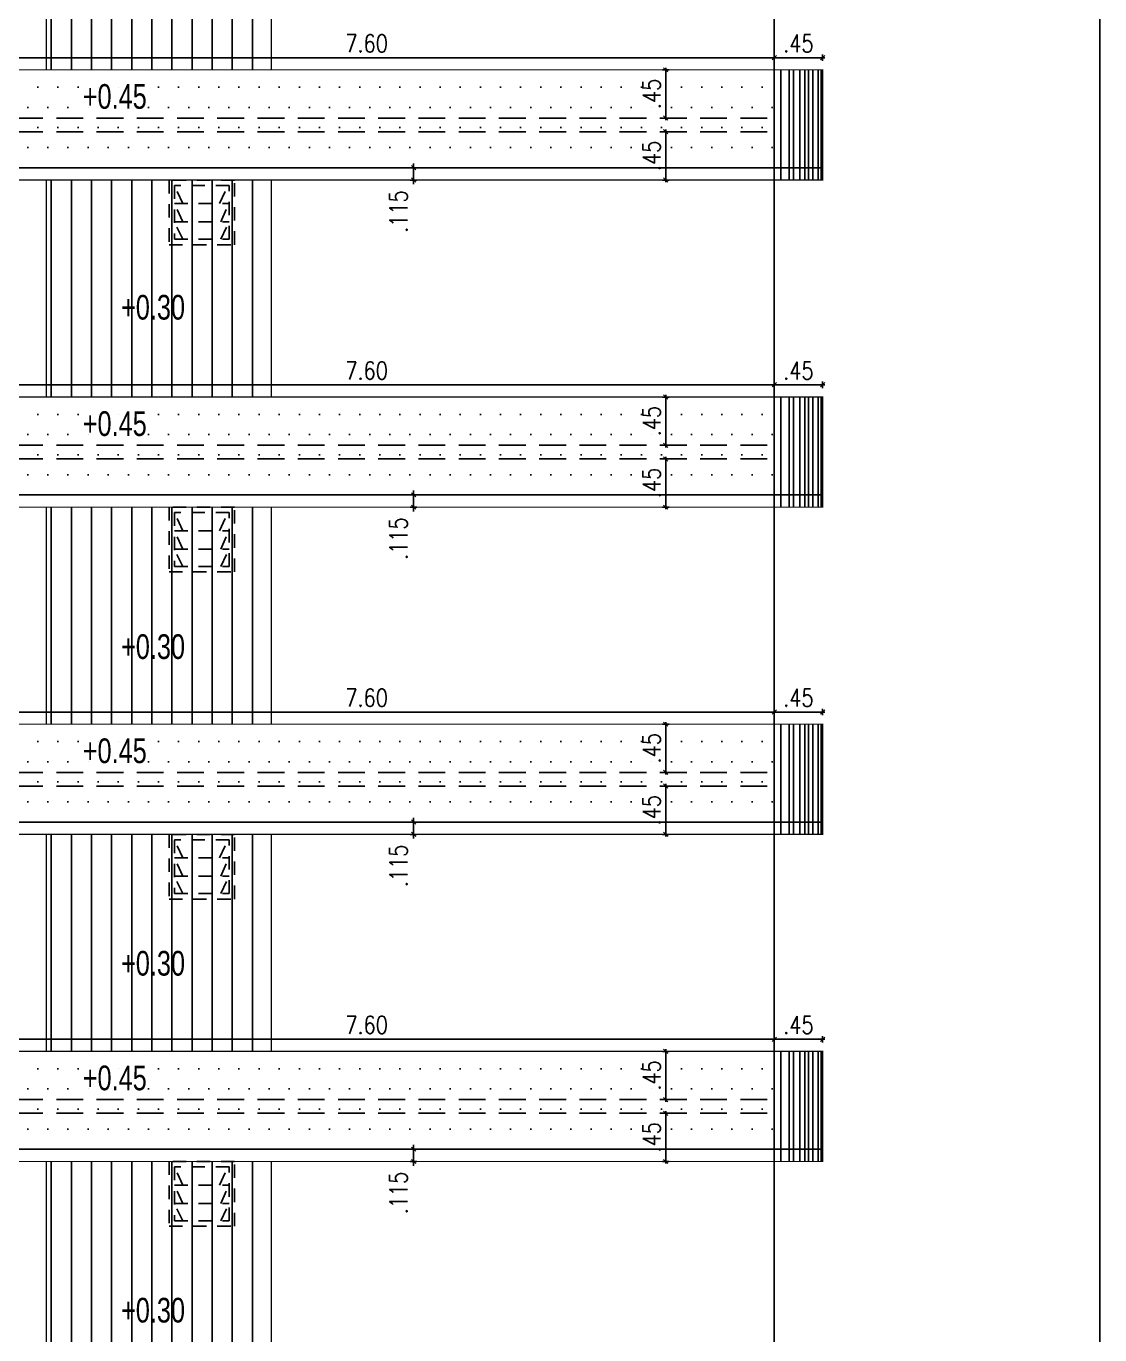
# Model space of a CAD drawing. Header units: inches. Extents: x 14331 to 14549, y 2557 to 2714.
# Drawn here: x 14526.4 to 14536.4, y 2663.99 to 2676.19 of the extents above; entities that cross this region are included whole.
import ezdxf
from ezdxf.enums import TextEntityAlignment as Align

# ---------------------------------------------------------------- set-up
doc = ezdxf.new("R2010")
doc.units = ezdxf.units.IN
doc.header["$LTSCALE"] = 0.25
doc.header["$MEASUREMENT"] = 0
doc.header["$PDMODE"] = 35
doc.linetypes.add('DASHEDX2', pattern=[1.5, 1, -0.5])
for name, color, linetype in [('ELE.PROJ.', 1, 'Continuous'), ('hatch', 251, 'Continuous'), ('proj-internal', 1, 'DASHEDX2'), ('wall', 7, 'Continuous'), ('WORK TEX', 6, 'Continuous'), ('WORKING DIM', 7, 'Continuous')]:
    doc.layers.add(name, color=color, linetype=linetype)
doc.styles.add('ARL', font='swisscl_0.ttf')
doc.styles.add('romans', font='romans.shx', dxfattribs={"width": 0.8})
doc.dimstyles.new('121', dxfattribs={"dimscale": 0.1, "dimtxt": 1.65, "dimasz": 0.2, "dimexe": 0.03125, "dimexo": 0.25, "dimgap": 0.5, "dimtad": 1, "dimzin": 4, "dimdsep": 46, "dimtxsty": 'romans', "dimblk1": 'MINITICK', "dimblk2": 'MINITICK', "dimsah": 1, "dimcen": 1, "dimse1": 1, "dimse2": 1, "dimclrd": 252, "dimclre": 256, "dimclrt": 7, "dimadec": 3, "dimazin": 0, "dimtfac": 0.8, "dimtix": 1, "dimtmove": 2, "dimatfit": 3, "dimfxl": 0, "dimtolj": 1, "dimtzin": 3, "dimarcsym": 0})

# ---------------------------------------------------------------- blocks, each defined once
blk = doc.blocks.new('MINITICK')
at = {"color": 7}
for p, q in [((1, 1), (-1, -1)), ((-1, 0), (1, 0)), ((0, -1.5), (0, 1.5))]:
    blk.add_line(p, q, dxfattribs=at)
blk = doc.blocks.new('*D1837')
at = {"layer": 'Defpoints', "color": 0, "transparency": 16777216}
for p in [(14533.371, 2666.75), (14533.371, 2666.641), (14533.821, 2666.641)]:
    blk.add_point(p, dxfattribs=at)
at = {"layer": 'WORKING DIM', "color": 252, "lineweight": -2, "transparency": 16777216}
blk.add_line((14533.801, 2666.75), (14533.391, 2666.75), dxfattribs=at)
at = {"layer": 'WORKING DIM', "color": 252, "lineweight": -2, "transparency": 16777216, "xscale": 0.02, "yscale": 0.02, "zscale": 0.02, "rotation": 180}
blk.add_blockref('MINITICK', (14533.371, 2666.75), dxfattribs=at)
at = {"layer": 'WORKING DIM', "color": 252, "lineweight": -2, "transparency": 16777216, "xscale": 0.02, "yscale": 0.02, "zscale": 0.02}
blk.add_blockref('MINITICK', (14533.821, 2666.75), dxfattribs=at)
at = {"layer": 'WORKING DIM', "color": 7, "transparency": 16777216, "insert": (14533.596, 2666.883), "char_height": 0.165, "attachment_point": 5, "style": 'romans'}
blk.add_mtext('\\A1;.45', dxfattribs=at)
blk = doc.blocks.new('*D1850')
at = {"layer": 'Defpoints', "color": 0, "transparency": 16777216}
for p in [(14532.231, 2666.637), (14532.231, 2666.187), (14532.36, 2666.187)]:
    blk.add_point(p, dxfattribs=at)
at = {"layer": 'WORKING DIM', "color": 252, "lineweight": -2, "transparency": 16777216}
blk.add_line((14532.36, 2666.617), (14532.36, 2666.207), dxfattribs=at)
at = {"layer": 'WORKING DIM', "color": 252, "lineweight": -2, "transparency": 16777216, "xscale": 0.02, "yscale": 0.02, "zscale": 0.02}
for p, rotation in [((14532.36, 2666.637), 90), ((14532.36, 2666.187), 270)]:
    blk.add_blockref('MINITICK', p, dxfattribs=dict(at, rotation=rotation))
at = {"layer": 'WORKING DIM', "color": 7, "transparency": 16777216, "insert": (14532.228, 2666.412), "char_height": 0.165, "attachment_point": 5, "rotation": 90, "style": 'romans'}
blk.add_mtext('\\A1;.45', dxfattribs=at)
blk = doc.blocks.new('*D1851')
at = {"layer": 'Defpoints', "color": 0, "transparency": 16777216}
for p in [(14532.51, 2666.06), (14532.36, 2665.61), (14532.51, 2665.61)]:
    blk.add_point(p, dxfattribs=at)
at = {"layer": 'WORKING DIM', "color": 252, "lineweight": -2, "transparency": 16777216}
blk.add_line((14532.36, 2666.04), (14532.36, 2665.63), dxfattribs=at)
at = {"layer": 'WORKING DIM', "color": 252, "lineweight": -2, "transparency": 16777216, "xscale": 0.02, "yscale": 0.02, "zscale": 0.02}
for p, rotation in [((14532.36, 2666.06), 90), ((14532.36, 2665.61), 270)]:
    blk.add_blockref('MINITICK', p, dxfattribs=dict(at, rotation=rotation))
at = {"layer": 'WORKING DIM', "color": 7, "transparency": 16777216, "insert": (14532.228, 2665.835), "char_height": 0.165, "attachment_point": 5, "rotation": 90, "style": 'romans'}
blk.add_mtext('\\A1;.45', dxfattribs=at)
blk = doc.blocks.new('*D1840')
at = {"layer": 'Defpoints', "color": 0, "transparency": 16777216}
for p in [(14530.009, 2665.725), (14530.209, 2665.725), (14530.209, 2665.61)]:
    blk.add_point(p, dxfattribs=at)
at = {"layer": 'WORKING DIM', "color": 252, "lineweight": -2, "transparency": 16777216}
for p, q in [((14530.009, 2665.745), (14530.009, 2665.765)), ((14530.009, 2665.61), (14530.009, 2665.725)), ((14530.009, 2665.59), (14530.009, 2665.57))]:
    blk.add_line(p, q, dxfattribs=at)
at = {"layer": 'WORKING DIM', "color": 252, "lineweight": -2, "transparency": 16777216, "xscale": 0.02, "yscale": 0.02, "zscale": 0.02}
for p, rotation in [((14530.009, 2665.725), 270), ((14530.009, 2665.61), 90)]:
    blk.add_blockref('MINITICK', p, dxfattribs=dict(at, rotation=rotation))
at = {"layer": 'WORKING DIM', "color": 7, "transparency": 16777216, "insert": (14529.869, 2665.316), "char_height": 0.165, "attachment_point": 5, "rotation": 90, "style": 'romans'}
blk.add_mtext('\\A1;.115', dxfattribs=at)
blk = doc.blocks.new('*D1852')
at = {"layer": 'Defpoints', "color": 0, "transparency": 16777216}
for p in [(14533.371, 2669.8), (14533.371, 2669.691), (14533.821, 2669.691)]:
    blk.add_point(p, dxfattribs=at)
at = {"layer": 'WORKING DIM', "color": 252, "lineweight": -2, "transparency": 16777216}
blk.add_line((14533.801, 2669.8), (14533.391, 2669.8), dxfattribs=at)
at = {"layer": 'WORKING DIM', "color": 252, "lineweight": -2, "transparency": 16777216, "xscale": 0.02, "yscale": 0.02, "zscale": 0.02, "rotation": 180}
blk.add_blockref('MINITICK', (14533.371, 2669.8), dxfattribs=at)
at = {"layer": 'WORKING DIM', "color": 252, "lineweight": -2, "transparency": 16777216, "xscale": 0.02, "yscale": 0.02, "zscale": 0.02}
blk.add_blockref('MINITICK', (14533.821, 2669.8), dxfattribs=at)
at = {"layer": 'WORKING DIM', "color": 7, "transparency": 16777216, "insert": (14533.596, 2669.933), "char_height": 0.165, "attachment_point": 5, "style": 'romans'}
blk.add_mtext('\\A1;.45', dxfattribs=at)
blk = doc.blocks.new('*D1865')
at = {"layer": 'Defpoints', "color": 0, "transparency": 16777216}
for p in [(14532.231, 2669.687), (14532.231, 2669.237), (14532.36, 2669.237)]:
    blk.add_point(p, dxfattribs=at)
at = {"layer": 'WORKING DIM', "color": 252, "lineweight": -2, "transparency": 16777216}
blk.add_line((14532.36, 2669.667), (14532.36, 2669.257), dxfattribs=at)
at = {"layer": 'WORKING DIM', "color": 252, "lineweight": -2, "transparency": 16777216, "xscale": 0.02, "yscale": 0.02, "zscale": 0.02}
for p, rotation in [((14532.36, 2669.687), 90), ((14532.36, 2669.237), 270)]:
    blk.add_blockref('MINITICK', p, dxfattribs=dict(at, rotation=rotation))
at = {"layer": 'WORKING DIM', "color": 7, "transparency": 16777216, "insert": (14532.228, 2669.462), "char_height": 0.165, "attachment_point": 5, "rotation": 90, "style": 'romans'}
blk.add_mtext('\\A1;.45', dxfattribs=at)
blk = doc.blocks.new('*D1866')
at = {"layer": 'Defpoints', "color": 0, "transparency": 16777216}
for p in [(14532.51, 2669.11), (14532.36, 2668.66), (14532.51, 2668.66)]:
    blk.add_point(p, dxfattribs=at)
at = {"layer": 'WORKING DIM', "color": 252, "lineweight": -2, "transparency": 16777216}
blk.add_line((14532.36, 2669.09), (14532.36, 2668.68), dxfattribs=at)
at = {"layer": 'WORKING DIM', "color": 252, "lineweight": -2, "transparency": 16777216, "xscale": 0.02, "yscale": 0.02, "zscale": 0.02}
for p, rotation in [((14532.36, 2669.11), 90), ((14532.36, 2668.66), 270)]:
    blk.add_blockref('MINITICK', p, dxfattribs=dict(at, rotation=rotation))
at = {"layer": 'WORKING DIM', "color": 7, "transparency": 16777216, "insert": (14532.228, 2668.885), "char_height": 0.165, "attachment_point": 5, "rotation": 90, "style": 'romans'}
blk.add_mtext('\\A1;.45', dxfattribs=at)
blk = doc.blocks.new('*D1855')
at = {"layer": 'Defpoints', "color": 0, "transparency": 16777216}
for p in [(14530.009, 2668.775), (14530.209, 2668.775), (14530.209, 2668.66)]:
    blk.add_point(p, dxfattribs=at)
at = {"layer": 'WORKING DIM', "color": 252, "lineweight": -2, "transparency": 16777216}
for p, q in [((14530.009, 2668.795), (14530.009, 2668.815)), ((14530.009, 2668.66), (14530.009, 2668.775)), ((14530.009, 2668.64), (14530.009, 2668.62))]:
    blk.add_line(p, q, dxfattribs=at)
at = {"layer": 'WORKING DIM', "color": 252, "lineweight": -2, "transparency": 16777216, "xscale": 0.02, "yscale": 0.02, "zscale": 0.02}
for p, rotation in [((14530.009, 2668.775), 270), ((14530.009, 2668.66), 90)]:
    blk.add_blockref('MINITICK', p, dxfattribs=dict(at, rotation=rotation))
at = {"layer": 'WORKING DIM', "color": 7, "transparency": 16777216, "insert": (14529.869, 2668.366), "char_height": 0.165, "attachment_point": 5, "rotation": 90, "style": 'romans'}
blk.add_mtext('\\A1;.115', dxfattribs=at)
blk = doc.blocks.new('*D1867')
at = {"layer": 'Defpoints', "color": 0, "transparency": 16777216}
for p in [(14533.371, 2672.851), (14533.371, 2672.741), (14533.821, 2672.741)]:
    blk.add_point(p, dxfattribs=at)
at = {"layer": 'WORKING DIM', "color": 252, "lineweight": -2, "transparency": 16777216}
blk.add_line((14533.801, 2672.851), (14533.391, 2672.851), dxfattribs=at)
at = {"layer": 'WORKING DIM', "color": 252, "lineweight": -2, "transparency": 16777216, "xscale": 0.02, "yscale": 0.02, "zscale": 0.02, "rotation": 180}
blk.add_blockref('MINITICK', (14533.371, 2672.851), dxfattribs=at)
at = {"layer": 'WORKING DIM', "color": 252, "lineweight": -2, "transparency": 16777216, "xscale": 0.02, "yscale": 0.02, "zscale": 0.02}
blk.add_blockref('MINITICK', (14533.821, 2672.851), dxfattribs=at)
at = {"layer": 'WORKING DIM', "color": 7, "transparency": 16777216, "insert": (14533.596, 2672.983), "char_height": 0.165, "attachment_point": 5, "style": 'romans'}
blk.add_mtext('\\A1;.45', dxfattribs=at)
blk = doc.blocks.new('*D1880')
at = {"layer": 'Defpoints', "color": 0, "transparency": 16777216}
for p in [(14532.231, 2672.737), (14532.231, 2672.287), (14532.36, 2672.287)]:
    blk.add_point(p, dxfattribs=at)
at = {"layer": 'WORKING DIM', "color": 252, "lineweight": -2, "transparency": 16777216}
blk.add_line((14532.36, 2672.717), (14532.36, 2672.307), dxfattribs=at)
at = {"layer": 'WORKING DIM', "color": 252, "lineweight": -2, "transparency": 16777216, "xscale": 0.02, "yscale": 0.02, "zscale": 0.02}
for p, rotation in [((14532.36, 2672.737), 90), ((14532.36, 2672.287), 270)]:
    blk.add_blockref('MINITICK', p, dxfattribs=dict(at, rotation=rotation))
at = {"layer": 'WORKING DIM', "color": 7, "transparency": 16777216, "insert": (14532.228, 2672.512), "char_height": 0.165, "attachment_point": 5, "rotation": 90, "style": 'romans'}
blk.add_mtext('\\A1;.45', dxfattribs=at)
blk = doc.blocks.new('*D1881')
at = {"layer": 'Defpoints', "color": 0, "transparency": 16777216}
for p in [(14532.51, 2672.16), (14532.36, 2671.71), (14532.51, 2671.71)]:
    blk.add_point(p, dxfattribs=at)
at = {"layer": 'WORKING DIM', "color": 252, "lineweight": -2, "transparency": 16777216}
blk.add_line((14532.36, 2672.14), (14532.36, 2671.73), dxfattribs=at)
at = {"layer": 'WORKING DIM', "color": 252, "lineweight": -2, "transparency": 16777216, "xscale": 0.02, "yscale": 0.02, "zscale": 0.02}
for p, rotation in [((14532.36, 2672.16), 90), ((14532.36, 2671.71), 270)]:
    blk.add_blockref('MINITICK', p, dxfattribs=dict(at, rotation=rotation))
at = {"layer": 'WORKING DIM', "color": 7, "transparency": 16777216, "insert": (14532.228, 2671.935), "char_height": 0.165, "attachment_point": 5, "rotation": 90, "style": 'romans'}
blk.add_mtext('\\A1;.45', dxfattribs=at)
blk = doc.blocks.new('*D1870')
at = {"layer": 'Defpoints', "color": 0, "transparency": 16777216}
for p in [(14530.009, 2671.825), (14530.209, 2671.825), (14530.209, 2671.71)]:
    blk.add_point(p, dxfattribs=at)
at = {"layer": 'WORKING DIM', "color": 252, "lineweight": -2, "transparency": 16777216}
for p, q in [((14530.009, 2671.845), (14530.009, 2671.865)), ((14530.009, 2671.71), (14530.009, 2671.825)), ((14530.009, 2671.69), (14530.009, 2671.67))]:
    blk.add_line(p, q, dxfattribs=at)
at = {"layer": 'WORKING DIM', "color": 252, "lineweight": -2, "transparency": 16777216, "xscale": 0.02, "yscale": 0.02, "zscale": 0.02}
for p, rotation in [((14530.009, 2671.825), 270), ((14530.009, 2671.71), 90)]:
    blk.add_blockref('MINITICK', p, dxfattribs=dict(at, rotation=rotation))
at = {"layer": 'WORKING DIM', "color": 7, "transparency": 16777216, "insert": (14529.869, 2671.416), "char_height": 0.165, "attachment_point": 5, "rotation": 90, "style": 'romans'}
blk.add_mtext('\\A1;.115', dxfattribs=at)
blk = doc.blocks.new('*D1882')
at = {"layer": 'Defpoints', "color": 0, "transparency": 16777216}
for p in [(14533.371, 2675.9), (14533.371, 2675.791), (14533.821, 2675.791)]:
    blk.add_point(p, dxfattribs=at)
at = {"layer": 'WORKING DIM', "color": 252, "lineweight": -2, "transparency": 16777216}
blk.add_line((14533.801, 2675.9), (14533.391, 2675.9), dxfattribs=at)
at = {"layer": 'WORKING DIM', "color": 252, "lineweight": -2, "transparency": 16777216, "xscale": 0.02, "yscale": 0.02, "zscale": 0.02, "rotation": 180}
blk.add_blockref('MINITICK', (14533.371, 2675.9), dxfattribs=at)
at = {"layer": 'WORKING DIM', "color": 252, "lineweight": -2, "transparency": 16777216, "xscale": 0.02, "yscale": 0.02, "zscale": 0.02}
blk.add_blockref('MINITICK', (14533.821, 2675.9), dxfattribs=at)
at = {"layer": 'WORKING DIM', "color": 7, "transparency": 16777216, "insert": (14533.596, 2676.033), "char_height": 0.165, "attachment_point": 5, "style": 'romans'}
blk.add_mtext('\\A1;.45', dxfattribs=at)
blk = doc.blocks.new('*D1895')
at = {"layer": 'Defpoints', "color": 0, "transparency": 16777216}
for p in [(14532.231, 2675.787), (14532.231, 2675.337), (14532.36, 2675.337)]:
    blk.add_point(p, dxfattribs=at)
at = {"layer": 'WORKING DIM', "color": 252, "lineweight": -2, "transparency": 16777216}
blk.add_line((14532.36, 2675.767), (14532.36, 2675.357), dxfattribs=at)
at = {"layer": 'WORKING DIM', "color": 252, "lineweight": -2, "transparency": 16777216, "xscale": 0.02, "yscale": 0.02, "zscale": 0.02}
for p, rotation in [((14532.36, 2675.787), 90), ((14532.36, 2675.337), 270)]:
    blk.add_blockref('MINITICK', p, dxfattribs=dict(at, rotation=rotation))
at = {"layer": 'WORKING DIM', "color": 7, "transparency": 16777216, "insert": (14532.228, 2675.562), "char_height": 0.165, "attachment_point": 5, "rotation": 90, "style": 'romans'}
blk.add_mtext('\\A1;.45', dxfattribs=at)
blk = doc.blocks.new('*D1896')
at = {"layer": 'Defpoints', "color": 0, "transparency": 16777216}
for p in [(14532.51, 2675.21), (14532.36, 2674.76), (14532.51, 2674.76)]:
    blk.add_point(p, dxfattribs=at)
at = {"layer": 'WORKING DIM', "color": 252, "lineweight": -2, "transparency": 16777216}
blk.add_line((14532.36, 2675.19), (14532.36, 2674.78), dxfattribs=at)
at = {"layer": 'WORKING DIM', "color": 252, "lineweight": -2, "transparency": 16777216, "xscale": 0.02, "yscale": 0.02, "zscale": 0.02}
for p, rotation in [((14532.36, 2675.21), 90), ((14532.36, 2674.76), 270)]:
    blk.add_blockref('MINITICK', p, dxfattribs=dict(at, rotation=rotation))
at = {"layer": 'WORKING DIM', "color": 7, "transparency": 16777216, "insert": (14532.228, 2674.985), "char_height": 0.165, "attachment_point": 5, "rotation": 90, "style": 'romans'}
blk.add_mtext('\\A1;.45', dxfattribs=at)
blk = doc.blocks.new('*D1885')
at = {"layer": 'Defpoints', "color": 0, "transparency": 16777216}
for p in [(14530.009, 2674.875), (14530.209, 2674.875), (14530.209, 2674.76)]:
    blk.add_point(p, dxfattribs=at)
at = {"layer": 'WORKING DIM', "color": 252, "lineweight": -2, "transparency": 16777216}
for p, q in [((14530.009, 2674.895), (14530.009, 2674.915)), ((14530.009, 2674.76), (14530.009, 2674.875)), ((14530.009, 2674.74), (14530.009, 2674.72))]:
    blk.add_line(p, q, dxfattribs=at)
at = {"layer": 'WORKING DIM', "color": 252, "lineweight": -2, "transparency": 16777216, "xscale": 0.02, "yscale": 0.02, "zscale": 0.02}
for p, rotation in [((14530.009, 2674.875), 270), ((14530.009, 2674.76), 90)]:
    blk.add_blockref('MINITICK', p, dxfattribs=dict(at, rotation=rotation))
at = {"layer": 'WORKING DIM', "color": 7, "transparency": 16777216, "insert": (14529.869, 2674.466), "char_height": 0.165, "attachment_point": 5, "rotation": 90, "style": 'romans'}
blk.add_mtext('\\A1;.115', dxfattribs=at)
blk = doc.blocks.new('*D1991')
at = {"layer": 'Defpoints', "color": 0, "transparency": 16777216}
for p in [(14533.371, 2666.75), (14525.774, 2666.637), (14533.371, 2666.601)]:
    blk.add_point(p, dxfattribs=at)
at = {"layer": 'WORKING DIM', "color": 252, "lineweight": -2, "transparency": 16777216}
blk.add_line((14525.794, 2666.75), (14533.351, 2666.75), dxfattribs=at)
at = {"layer": 'WORKING DIM', "color": 252, "lineweight": -2, "transparency": 16777216, "xscale": 0.02, "yscale": 0.02, "zscale": 0.02, "rotation": 180}
blk.add_blockref('MINITICK', (14525.774, 2666.75), dxfattribs=at)
at = {"layer": 'WORKING DIM', "color": 252, "lineweight": -2, "transparency": 16777216, "xscale": 0.02, "yscale": 0.02, "zscale": 0.02}
blk.add_blockref('MINITICK', (14533.371, 2666.75), dxfattribs=at)
at = {"layer": 'WORKING DIM', "color": 7, "transparency": 16777216, "insert": (14529.572, 2666.883), "char_height": 0.165, "attachment_point": 5, "style": 'romans'}
blk.add_mtext('\\A1;7.60', dxfattribs=at)
blk = doc.blocks.new('*D1993')
at = {"layer": 'Defpoints', "color": 0, "transparency": 16777216}
for p in [(14533.371, 2669.8), (14525.774, 2669.687), (14533.371, 2669.651)]:
    blk.add_point(p, dxfattribs=at)
at = {"layer": 'WORKING DIM', "color": 252, "lineweight": -2, "transparency": 16777216}
blk.add_line((14525.794, 2669.8), (14533.351, 2669.8), dxfattribs=at)
at = {"layer": 'WORKING DIM', "color": 252, "lineweight": -2, "transparency": 16777216, "xscale": 0.02, "yscale": 0.02, "zscale": 0.02, "rotation": 180}
blk.add_blockref('MINITICK', (14525.774, 2669.8), dxfattribs=at)
at = {"layer": 'WORKING DIM', "color": 252, "lineweight": -2, "transparency": 16777216, "xscale": 0.02, "yscale": 0.02, "zscale": 0.02}
blk.add_blockref('MINITICK', (14533.371, 2669.8), dxfattribs=at)
at = {"layer": 'WORKING DIM', "color": 7, "transparency": 16777216, "insert": (14529.572, 2669.933), "char_height": 0.165, "attachment_point": 5, "style": 'romans'}
blk.add_mtext('\\A1;7.60', dxfattribs=at)
blk = doc.blocks.new('*D1995')
at = {"layer": 'Defpoints', "color": 0, "transparency": 16777216}
for p in [(14533.371, 2672.851), (14525.774, 2672.737), (14533.371, 2672.701)]:
    blk.add_point(p, dxfattribs=at)
at = {"layer": 'WORKING DIM', "color": 252, "lineweight": -2, "transparency": 16777216}
blk.add_line((14525.794, 2672.851), (14533.351, 2672.851), dxfattribs=at)
at = {"layer": 'WORKING DIM', "color": 252, "lineweight": -2, "transparency": 16777216, "xscale": 0.02, "yscale": 0.02, "zscale": 0.02, "rotation": 180}
blk.add_blockref('MINITICK', (14525.774, 2672.851), dxfattribs=at)
at = {"layer": 'WORKING DIM', "color": 252, "lineweight": -2, "transparency": 16777216, "xscale": 0.02, "yscale": 0.02, "zscale": 0.02}
blk.add_blockref('MINITICK', (14533.371, 2672.851), dxfattribs=at)
at = {"layer": 'WORKING DIM', "color": 7, "transparency": 16777216, "insert": (14529.572, 2672.983), "char_height": 0.165, "attachment_point": 5, "style": 'romans'}
blk.add_mtext('\\A1;7.60', dxfattribs=at)
blk = doc.blocks.new('*D1997')
at = {"layer": 'Defpoints', "color": 0, "transparency": 16777216}
for p in [(14533.371, 2675.9), (14525.774, 2675.787), (14533.371, 2675.751)]:
    blk.add_point(p, dxfattribs=at)
at = {"layer": 'WORKING DIM', "color": 252, "lineweight": -2, "transparency": 16777216}
blk.add_line((14525.794, 2675.9), (14533.351, 2675.9), dxfattribs=at)
at = {"layer": 'WORKING DIM', "color": 252, "lineweight": -2, "transparency": 16777216, "xscale": 0.02, "yscale": 0.02, "zscale": 0.02, "rotation": 180}
blk.add_blockref('MINITICK', (14525.774, 2675.9), dxfattribs=at)
at = {"layer": 'WORKING DIM', "color": 252, "lineweight": -2, "transparency": 16777216, "xscale": 0.02, "yscale": 0.02, "zscale": 0.02}
blk.add_blockref('MINITICK', (14533.371, 2675.9), dxfattribs=at)
at = {"layer": 'WORKING DIM', "color": 7, "transparency": 16777216, "insert": (14529.572, 2676.033), "char_height": 0.165, "attachment_point": 5, "style": 'romans'}
blk.add_mtext('\\A1;7.60', dxfattribs=at)

msp = doc.modelspace()

# ---------------------------------------------------------------- hatches: boundary and pattern name
at = {"layer": 'hatch'}
h = msp.add_hatch(dxfattribs=at)
h.set_pattern_fill('ANSI31', color=36, scale=1.5, angle=45)
h.set_pattern_definition([(90, (-312.30509, 38.62428), (-0.1875, 3e-17), [])])
h.paths.add_polyline_path([(14528.683, 2677.81), (14526.587, 2677.81), (14526.587, 2675.787), (14528.683, 2675.787)])
at = {"layer": 'hatch', "true_color": 0xc7b399}
h = msp.add_hatch(dxfattribs=at)
h.set_pattern_fill('DOTS', color=253, scale=3)
h.set_pattern_definition([(0, (-367.5554, 38.62428), (0.09375, 0.1875), [0, -0.1875])])
h.paths.add_polyline_path([(14533.371, 2675.787), (14525.774, 2675.787), (14519.041, 2675.337), (14519.041, 2674.76), (14533.371, 2674.76)])
at = {"layer": 'hatch'}
h = msp.add_hatch(dxfattribs=at)
h.set_pattern_fill('ANSI31', color=36, scale=1.5, angle=45)
h.set_pattern_definition([(90, (-312.30509, 35.57428), (-0.1875, 3e-17), [])])
h.paths.add_polyline_path([(14528.683, 2674.76), (14526.587, 2674.76), (14526.587, 2672.737), (14528.683, 2672.737)])
at = {"layer": 'hatch', "true_color": 0xc7b399}
h = msp.add_hatch(dxfattribs=at)
h.set_pattern_fill('DOTS', color=253, scale=3)
h.set_pattern_definition([(0, (-367.5554, 35.57431), (0.09375, 0.1875), [0, -0.1875])])
h.paths.add_polyline_path([(14533.371, 2672.737), (14525.774, 2672.737), (14519.041, 2672.287), (14519.041, 2671.71), (14533.371, 2671.71)])
at = {"layer": 'hatch'}
h = msp.add_hatch(dxfattribs=at)
h.set_pattern_fill('ANSI31', color=36, scale=1.5, angle=45)
h.set_pattern_definition([(90, (-312.30509, 32.52431), (-0.1875, 3e-17), [])])
h.paths.add_polyline_path([(14528.683, 2671.71), (14526.587, 2671.71), (14526.587, 2669.687), (14528.683, 2669.687)])
at = {"layer": 'hatch', "true_color": 0xc7b399}
h = msp.add_hatch(dxfattribs=at)
h.set_pattern_fill('DOTS', color=253, scale=3)
h.set_pattern_definition([(0, (-367.5554, 32.52428), (0.09375, 0.1875), [0, -0.1875])])
h.paths.add_polyline_path([(14533.371, 2669.687), (14525.774, 2669.687), (14519.041, 2669.237), (14519.041, 2668.66), (14533.371, 2668.66)])
at = {"layer": 'hatch'}
h = msp.add_hatch(dxfattribs=at)
h.set_pattern_fill('ANSI31', color=36, scale=1.5, angle=45)
h.set_pattern_definition([(90, (-312.30509, 29.47428), (-0.1875, 3e-17), [])])
h.paths.add_polyline_path([(14528.683, 2668.66), (14526.587, 2668.66), (14526.587, 2666.637), (14528.683, 2666.637)])
at = {"layer": 'hatch', "true_color": 0xc7b399}
h = msp.add_hatch(dxfattribs=at)
h.set_pattern_fill('DOTS', color=253, scale=3)
h.set_pattern_definition([(0, (-367.5554, 29.47428), (0.09375, 0.1875), [0, -0.1875])])
h.paths.add_polyline_path([(14533.371, 2666.637), (14525.774, 2666.637), (14519.041, 2666.187), (14519.041, 2665.61), (14533.371, 2665.61)])
at = {"layer": 'hatch'}
h = msp.add_hatch(dxfattribs=at)
h.set_pattern_fill('ANSI31', color=36, scale=1.5, angle=45)
h.set_pattern_definition([(90, (-312.30509, 26.42428), (-0.1875, 3e-17), [])])
h.paths.add_polyline_path([(14528.683, 2665.61), (14526.587, 2665.61), (14526.587, 2663.587), (14528.683, 2663.587)])

# ---------------------------------------------------------------- linework, layer by layer
at = {"layer": 'ELE.PROJ.', "color": 8}
for p, q in [((14533.431, 2675.791), (14533.431, 2674.76)), ((14533.509, 2675.791), (14533.509, 2674.76)), ((14533.549, 2675.791), (14533.549, 2674.76)), ((14533.61, 2675.791), (14533.61, 2674.76)), ((14533.656, 2675.791), (14533.656, 2674.76)), ((14533.69, 2675.791), (14533.69, 2674.76)), ((14533.731, 2675.791), (14533.731, 2674.76)), ((14533.78, 2675.791), (14533.78, 2674.76)), ((14533.808, 2675.791), (14533.808, 2674.76)), ((14533.431, 2672.741), (14533.431, 2671.71)), ((14533.509, 2672.741), (14533.509, 2671.71)), ((14533.549, 2672.741), (14533.549, 2671.71)), ((14533.61, 2672.741), (14533.61, 2671.71)), ((14533.656, 2672.741), (14533.656, 2671.71)), ((14533.69, 2672.741), (14533.69, 2671.71)), ((14533.731, 2672.741), (14533.731, 2671.71)), ((14533.78, 2672.741), (14533.78, 2671.71)), ((14533.808, 2672.741), (14533.808, 2671.71)), ((14533.431, 2669.691), (14533.431, 2668.66)), ((14533.509, 2669.691), (14533.509, 2668.66)), ((14533.549, 2669.691), (14533.549, 2668.66)), ((14533.61, 2669.691), (14533.61, 2668.66)), ((14533.656, 2669.691), (14533.656, 2668.66)), ((14533.69, 2669.691), (14533.69, 2668.66)), ((14533.731, 2669.691), (14533.731, 2668.66)), ((14533.78, 2669.691), (14533.78, 2668.66)), ((14533.808, 2669.691), (14533.808, 2668.66)), ((14533.431, 2666.641), (14533.431, 2665.61)), ((14533.509, 2666.641), (14533.509, 2665.61)), ((14533.549, 2666.641), (14533.549, 2665.61)), ((14533.61, 2666.641), (14533.61, 2665.61)), ((14533.656, 2666.641), (14533.656, 2665.61)), ((14533.69, 2666.641), (14533.69, 2665.61)), ((14533.731, 2666.641), (14533.731, 2665.61)), ((14533.78, 2666.641), (14533.78, 2665.61)), ((14533.808, 2666.641), (14533.808, 2665.61))]:
    msp.add_line(p, q, dxfattribs=at)
at = {"layer": 'ELE.PROJ.'}
for p, q in [((14519.041, 2674.875), (14533.821, 2674.875)), ((14519.041, 2671.825), (14533.821, 2671.825)), ((14519.041, 2668.775), (14533.821, 2668.775)), ((14519.041, 2665.725), (14533.821, 2665.725))]:
    msp.add_line(p, q, dxfattribs=at)
at = {"layer": 'ELE.PROJ.', "color": 36, "const_width": 0.012}
for points in [[(14526.587, 2677.81), (14528.683, 2677.81), (14528.683, 2675.787), (14526.587, 2675.787)], [(14526.587, 2674.76), (14528.683, 2674.76), (14528.683, 2672.737), (14526.587, 2672.737)], [(14526.587, 2671.71), (14528.683, 2671.71), (14528.683, 2669.687), (14526.587, 2669.687)], [(14526.587, 2668.66), (14528.683, 2668.66), (14528.683, 2666.637), (14526.587, 2666.637)], [(14526.587, 2665.61), (14528.683, 2665.61), (14528.683, 2663.587), (14526.587, 2663.587)]]:
    msp.add_lwpolyline(points, close=True, dxfattribs=at)
at = {"layer": 'ELE.PROJ.', "const_width": 0.012}
for points in [[(14519.041, 2674.76), (14519.041, 2675.337), (14525.774, 2675.787), (14533.821, 2675.787), (14533.821, 2674.76), (14519.041, 2674.76)], [(14519.041, 2671.71), (14519.041, 2672.287), (14525.774, 2672.737), (14533.821, 2672.737), (14533.821, 2671.71), (14519.041, 2671.71)], [(14519.041, 2668.66), (14519.041, 2669.237), (14525.774, 2669.687), (14533.821, 2669.687), (14533.821, 2668.66), (14519.041, 2668.66)], [(14519.041, 2665.61), (14519.041, 2666.187), (14525.774, 2666.637), (14533.821, 2666.637), (14533.821, 2665.61), (14519.041, 2665.61)]]:
    msp.add_lwpolyline(points, dxfattribs=at)
at = {"layer": 'proj-internal', "color": 251}
for p, q in [((14501.93, 2675.337), (14533.371, 2675.337)), ((14501.93, 2675.21), (14533.371, 2675.21)), ((14501.93, 2672.287), (14533.371, 2672.287)), ((14501.93, 2672.16), (14533.371, 2672.16)), ((14501.93, 2669.237), (14533.371, 2669.237)), ((14501.93, 2669.11), (14533.371, 2669.11)), ((14501.93, 2666.187), (14533.371, 2666.187)), ((14501.93, 2666.06), (14533.371, 2666.06))]:
    msp.add_line(p, q, dxfattribs=at)
at = {"layer": 'proj-internal', "color": 251, "ltscale": 0.5}
for p, q in [((14527.858, 2674.54), (14527.78, 2674.71)), ((14528.202, 2674.54), (14528.28, 2674.71)), ((14527.78, 2674.54), (14528.29, 2674.54)), ((14527.858, 2674.37), (14527.78, 2674.54)), ((14528.212, 2674.37), (14528.29, 2674.54)), ((14527.78, 2674.37), (14528.29, 2674.37)), ((14527.858, 2674.207), (14527.78, 2674.37)), ((14528.212, 2674.207), (14528.29, 2674.37)), ((14527.858, 2671.49), (14527.78, 2671.66)), ((14528.202, 2671.49), (14528.28, 2671.66)), ((14527.78, 2671.49), (14528.29, 2671.49)), ((14527.858, 2671.32), (14527.78, 2671.49)), ((14528.212, 2671.32), (14528.29, 2671.49)), ((14527.78, 2671.32), (14528.29, 2671.32)), ((14527.858, 2671.157), (14527.78, 2671.32)), ((14528.212, 2671.157), (14528.29, 2671.32)), ((14527.858, 2668.44), (14527.78, 2668.61)), ((14528.202, 2668.44), (14528.28, 2668.61)), ((14527.78, 2668.44), (14528.29, 2668.44)), ((14527.858, 2668.27), (14527.78, 2668.44)), ((14528.212, 2668.27), (14528.29, 2668.44)), ((14527.78, 2668.27), (14528.29, 2668.27)), ((14527.858, 2668.107), (14527.78, 2668.27)), ((14528.212, 2668.107), (14528.29, 2668.27)), ((14527.858, 2665.39), (14527.78, 2665.56)), ((14528.202, 2665.39), (14528.28, 2665.56)), ((14527.78, 2665.39), (14528.29, 2665.39)), ((14527.858, 2665.22), (14527.78, 2665.39)), ((14528.212, 2665.22), (14528.29, 2665.39)), ((14527.78, 2665.22), (14528.29, 2665.22)), ((14527.858, 2665.057), (14527.78, 2665.22)), ((14528.212, 2665.057), (14528.29, 2665.22))]:
    msp.add_line(p, q, dxfattribs=at)
for points in [[(14527.73, 2674.157), (14528.34, 2674.157), (14528.34, 2674.76), (14527.73, 2674.76)], [(14527.78, 2674.207), (14528.29, 2674.207), (14528.29, 2674.71), (14527.78, 2674.71)], [(14527.73, 2671.107), (14528.34, 2671.107), (14528.34, 2671.71), (14527.73, 2671.71)], [(14527.78, 2671.157), (14528.29, 2671.157), (14528.29, 2671.66), (14527.78, 2671.66)], [(14527.73, 2668.057), (14528.34, 2668.057), (14528.34, 2668.66), (14527.73, 2668.66)], [(14527.78, 2668.107), (14528.29, 2668.107), (14528.29, 2668.61), (14527.78, 2668.61)], [(14527.73, 2665.007), (14528.34, 2665.007), (14528.34, 2665.61), (14527.73, 2665.61)], [(14527.78, 2665.057), (14528.29, 2665.057), (14528.29, 2665.56), (14527.78, 2665.56)]]:
    msp.add_lwpolyline(points, close=True, dxfattribs=at)
at = {"layer": 'wall'}
msp.add_line((14533.371, 2691.737), (14533.371, 2650.61), dxfattribs=at)
msp.add_lwpolyline([(14536.405, 2697.058), (14498.237, 2697.058), (14498.237, 2643.083), (14536.405, 2643.083)], close=True, dxfattribs=at)

# ---------------------------------------------------------------- texts
at = {"layer": 'WORK TEX', "color": 7, "style": 'ARL'}
for s, p in [('+0.45 ', (14527.257, 2675.539)), ('+0.30', (14527.581, 2673.574)), ('+0.45 ', (14527.257, 2672.489)), ('+0.30', (14527.581, 2670.41)), ('+0.45 ', (14527.257, 2669.439)), ('+0.30', (14527.581, 2667.458)), ('+0.45 ', (14527.257, 2666.389)), ('+0.30', (14527.581, 2664.224))]:
    msp.add_text(s, height=0.23, dxfattribs=at).set_placement(p, align=Align.MIDDLE_CENTER)

# ---------------------------------------------------------------- dimensions: what is measured, and where the dimension line sits
at = {"layer": 'WORKING DIM'}
for base, p1, p2, picture, middle in [((14533.371, 2675.9), (14525.774, 2675.787), (14533.371, 2675.751), '*D1997', (14529.572, 2676.033)), ((14533.371, 2672.851), (14525.774, 2672.737), (14533.371, 2672.701), '*D1995', (14529.572, 2672.983)), ((14533.371, 2669.8), (14525.774, 2669.687), (14533.371, 2669.651), '*D1993', (14529.572, 2669.933)), ((14533.371, 2666.75), (14525.774, 2666.637), (14533.371, 2666.601), '*D1991', (14529.572, 2666.883))]:
    dim = msp.add_linear_dim(base=base, p1=p1, p2=p2, dimstyle='121', override={"dimfxl": 0.18, "dimfxlon": 1}, dxfattribs=at)
    dim.commit()
    dim.dimension.update_dxf_attribs({"geometry": picture, "text_midpoint": middle})
for base, p1, p2, angle, picture, middle in [((14533.371, 2675.9), (14533.821, 2675.791), (14533.371, 2675.791), 180, '*D1882', (14533.596, 2676.033)), ((14532.36, 2675.337), (14532.231, 2675.787), (14532.231, 2675.337), 90, '*D1895', (14532.228, 2675.562)), ((14532.36, 2674.76), (14532.51, 2675.21), (14532.51, 2674.76), 90, '*D1896', (14532.228, 2674.985)), ((14533.371, 2672.851), (14533.821, 2672.741), (14533.371, 2672.741), 180, '*D1867', (14533.596, 2672.983)), ((14532.36, 2672.287), (14532.231, 2672.737), (14532.231, 2672.287), 90, '*D1880', (14532.228, 2672.512)), ((14532.36, 2671.71), (14532.51, 2672.16), (14532.51, 2671.71), 90, '*D1881', (14532.228, 2671.935)), ((14533.371, 2669.8), (14533.821, 2669.691), (14533.371, 2669.691), 180, '*D1852', (14533.596, 2669.933)), ((14532.36, 2669.237), (14532.231, 2669.687), (14532.231, 2669.237), 90, '*D1865', (14532.228, 2669.462)), ((14532.36, 2668.66), (14532.51, 2669.11), (14532.51, 2668.66), 90, '*D1866', (14532.228, 2668.885)), ((14533.371, 2666.75), (14533.821, 2666.641), (14533.371, 2666.641), 180, '*D1837', (14533.596, 2666.883)), ((14532.36, 2666.187), (14532.231, 2666.637), (14532.231, 2666.187), 90, '*D1850', (14532.228, 2666.412)), ((14532.36, 2665.61), (14532.51, 2666.06), (14532.51, 2665.61), 90, '*D1851', (14532.228, 2665.835))]:
    dim = msp.add_linear_dim(base=base, p1=p1, p2=p2, angle=angle, dimstyle='121', override={"dimfxl": 0.18, "dimfxlon": 1}, dxfattribs=at)
    dim.commit()
    dim.dimension.update_dxf_attribs({"geometry": picture, "text_midpoint": middle})
for base, p1, p2, picture, middle in [((14530.009, 2674.875), (14530.209, 2674.76), (14530.209, 2674.875), '*D1885', (14529.869, 2674.466)), ((14530.009, 2671.825), (14530.209, 2671.71), (14530.209, 2671.825), '*D1870', (14529.869, 2671.416)), ((14530.009, 2668.775), (14530.209, 2668.66), (14530.209, 2668.775), '*D1855', (14529.869, 2668.366)), ((14530.009, 2665.725), (14530.209, 2665.61), (14530.209, 2665.725), '*D1840', (14529.869, 2665.316))]:
    dim = msp.add_linear_dim(base=base, p1=p1, p2=p2, angle=90, text='.115', dimstyle='121', override={"dimfxl": 0.18, "dimfxlon": 1}, dxfattribs=at)
    dim.commit()
    dim.dimension.update_dxf_attribs({"geometry": picture, "text_midpoint": middle, "dimtype": 160})

doc.saveas('drawing.dxf')
